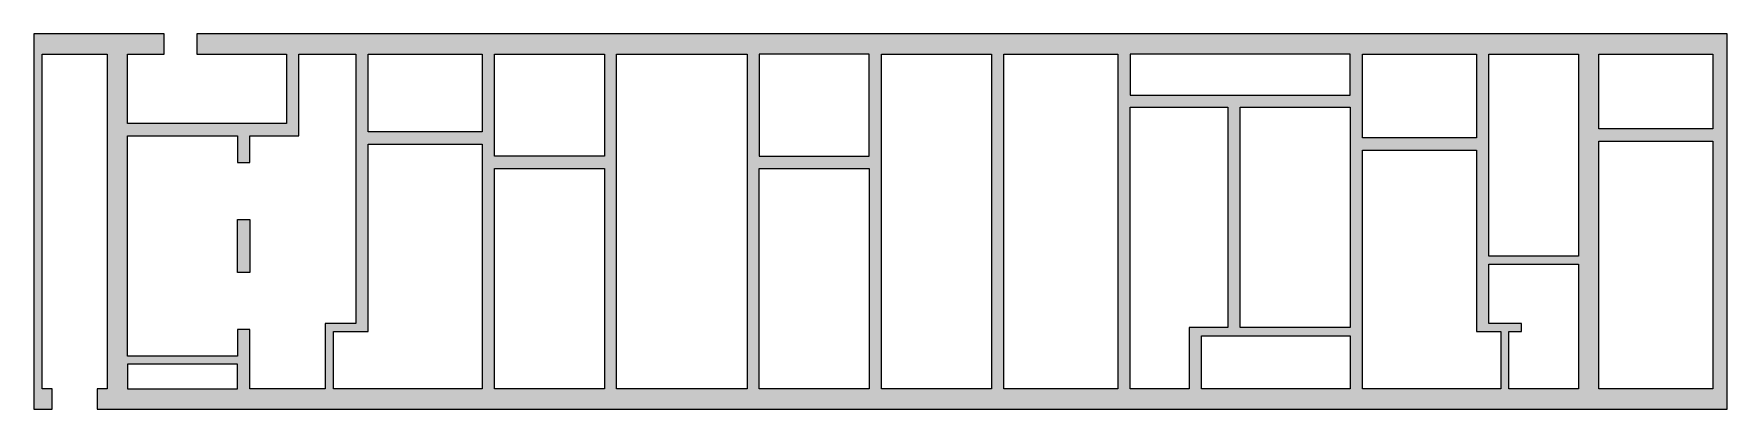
# Model space of a CAD drawing. Header units: millimetres. Extents: x 141950 to 183500, y 19100 to 28300.
import ezdxf

# ---------------------------------------------------------------- set-up
doc = ezdxf.new("R2010")
doc.units = ezdxf.units.MM
doc.header["$MEASUREMENT"] = 0
doc.layers.add('NDC_S_HATCH COLUMN AND WALL', color=251, linetype='Continuous', lineweight=13)
doc.layers.add('NDC_S_WALL', color=6, linetype='Continuous', lineweight=25)

msp = doc.modelspace()

# ---------------------------------------------------------------- hatches: boundary and pattern name
at = {"layer": 'NDC_S_HATCH COLUMN AND WALL'}
h = msp.add_hatch(color=256, dxfattribs=at)
h.dxf.hatch_style = 1
h.paths.add_polyline_path([(183500, 28300), (145950, 28300), (145950, 27800), (148150, 27800), (148150, 26100), (144250, 26100), (144250, 27800), (145150, 27800), (145150, 28300), (141950, 28300), (141950, 19100), (142400, 19100), (142400, 19600), (142150, 19600), (142150, 27800), (143750, 27800), (143750, 19600), (143500, 19600), (143500, 19100), (183500, 19100)])
h.paths.add_polyline_path([(162750, 19600), (162750, 27800), (165450, 27800), (165450, 19600)], flags=16)
h.paths.add_polyline_path([(165750, 19600), (165750, 27800), (168550, 27800), (168550, 19600)], flags=16)
h.paths.add_polyline_path([(162450, 19600), (159750, 19600), (159750, 25000), (162450, 25000)], flags=16)
h.paths.add_polyline_path([(168850, 19600), (168850, 26500), (171250, 26500), (171250, 21100), (170300, 21100), (170300, 19600)], flags=16)
h.paths.add_polyline_path([(159450, 19600), (156250, 19600), (156250, 27800), (159450, 27800)], flags=16)
h.paths.add_polyline_path([(170600, 19600), (170600, 20900), (174250, 20900), (174250, 19600)], flags=16)
h.paths.add_polyline_path([(162450, 25300), (159750, 25300), (159750, 27800), (162450, 27800)], flags=16)
h.paths.add_polyline_path([(171550, 21100), (171550, 26500), (174250, 26500), (174250, 21100)], flags=16)
h.paths.add_polyline_path([(168850, 26800), (168850, 27800), (174250, 27800), (174250, 26800)], flags=16)
h.paths.add_polyline_path([(155950, 19600), (153250, 19600), (153250, 25000), (155950, 25000)], flags=16)
h.paths.add_polyline_path([(174550, 19600), (174550, 25450), (177350, 25450), (177350, 21000), (177945, 21000), (177945, 19600)], flags=16)
h.paths.add_polyline_path([(155950, 25300), (153250, 25300), (153250, 27800), (155950, 27800)], flags=16)
h.paths.add_polyline_path([(152950, 19600), (149300, 19600), (149300, 21000), (150150, 21000), (150150, 25600), (152950, 25600)], flags=16)
h.paths.add_polyline_path([(174550, 25750), (174550, 27800), (177350, 27800), (177350, 25750)], flags=16)
h.paths.add_polyline_path([(177650, 21200), (177650, 22650), (179850, 22650), (179850, 19600), (178145, 19600), (178145, 21000), (178450, 21000), (178450, 21200)], flags=16)
h.paths.add_polyline_path([(152950, 25900), (150150, 25900), (150150, 27800), (152950, 27800)], flags=16)
h.paths.add_polyline_path([(177650, 22850), (177650, 27800), (179850, 27800), (179850, 22850)], flags=16)
h.paths.add_polyline_path([(149850, 21200), (149100, 21200), (149100, 19600), (147250, 19600), (147250, 21050), (146950, 21050), (146950, 20400), (144250, 20400), (144250, 25800), (146950, 25800), (146950, 25150), (147250, 25150), (147250, 25800), (148450, 25800), (148450, 27800), (149850, 27800)], flags=16)
h.paths.add_polyline_path([(180350, 19600), (180350, 25670), (183150, 25670), (183150, 19600)], flags=16)
h.paths.add_polyline_path([(180350, 25970), (180350, 27800), (183150, 27800), (183150, 25970)], flags=16)
h.paths.add_polyline_path([(147250, 22450), (146950, 22450), (146950, 23750), (147250, 23750)], flags=0)
h.paths.add_polyline_path([(146950, 19600), (144250, 19600), (144250, 20200), (146950, 20200)], flags=16)
h = msp.add_hatch(color=256, dxfattribs=at)
h.dxf.hatch_style = 1
h.paths.add_polyline_path([(147250, 23750), (146950, 23750), (146950, 22450), (147250, 22450)])

# ---------------------------------------------------------------- linework, layer by layer
at = {"layer": 'NDC_S_WALL'}
for points in [[(183500, 28300), (145950, 28300), (145950, 27800), (148150, 27800), (148150, 26100), (144250, 26100), (144250, 27800), (145150, 27800), (145150, 28300), (141950, 28300), (141950, 19100), (142400, 19100), (142400, 19600), (142150, 19600), (142150, 27800)], [(142150, 27800), (143750, 27800), (143750, 19600), (143500, 19600), (143500, 19100), (183500, 19100), (183500, 28300)], [(156250, 19600), (156250, 27800), (159450, 27800), (159450, 19600)], [(168550, 19600), (165750, 19600), (165750, 27800), (168550, 27800), (168550, 19600)], [(168850, 26800), (174250, 26800), (174250, 27800), (168850, 27800), (168850, 26800)], [(180350, 27800), (183150, 27800), (183150, 25970), (180350, 25970), (180350, 27800)], [(168850, 19600), (168850, 26500), (171250, 26500), (171250, 21100), (170300, 21100), (170300, 19600), (168850, 19600)], [(174250, 26500), (174250, 21100), (171550, 21100), (171550, 26500), (174250, 26500)], [(149300, 21000), (150150, 21000), (150150, 25600), (152950, 25600), (152950, 19600), (149300, 19600), (149300, 21000)], [(174250, 19600), (170600, 19600), (170600, 20900), (174250, 20900), (174250, 19600)], [(146950, 20200), (144250, 20200), (144250, 19600), (146950, 19600), (146950, 20200)], [(159450, 19600), (156250, 19600)]]:
    msp.add_lwpolyline(points, dxfattribs=at)
for points in [[(147250, 19600), (147250, 21050), (146950, 21050), (146950, 20400), (144250, 20400), (144250, 25800), (146950, 25800), (146950, 25150), (147250, 25150), (147250, 25800), (148450, 25800), (148450, 27800), (149850, 27800), (149850, 21200), (149100, 21200), (149100, 19600)], [(152950, 27800), (152950, 25900), (150150, 25900), (150150, 27800)], [(153250, 27800), (155950, 27800), (155950, 25300), (153250, 25300)], [(162450, 27800), (159750, 27800), (159750, 25300), (162450, 25300)], [(165450, 19600), (162750, 19600), (162750, 27800), (165450, 27800)], [(177350, 27800), (177350, 25750), (174550, 25750), (174550, 27800)], [(177650, 27800), (179850, 27800), (179850, 22850), (177650, 22850)], [(177945, 21000), (177945, 19600), (174550, 19600), (174550, 25450), (177350, 25450), (177350, 21000)], [(180350, 19600), (180350, 25670), (183150, 25670), (183150, 19600)], [(155950, 19600), (153250, 19600), (153250, 25000), (155950, 25000)], [(159750, 19600), (159750, 25000), (162450, 25000), (162450, 19600)], [(146950, 23750), (147250, 23750), (147250, 22450), (146950, 22450)], [(178145, 21000), (178450, 21000), (178450, 21200), (177650, 21200), (177650, 22650), (179850, 22650), (179850, 19600), (178145, 19600)]]:
    msp.add_lwpolyline(points, close=True, dxfattribs=at)

doc.saveas('drawing.dxf')
